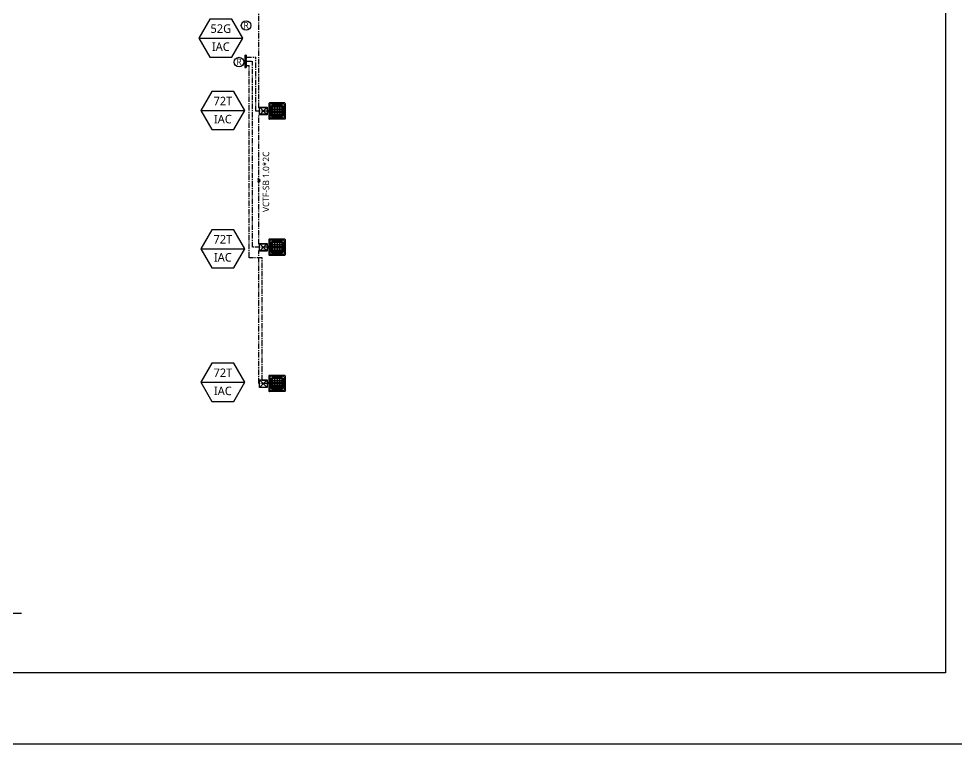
# Model space of a CAD drawing. Header units: millimetres. Extents: x 0 to 504600, y 0 to 118800.
# Drawn here: x 260461 to 315533, y 0 to 42596 of the extents above; entities that cross this region are included whole.
import ezdxf
from ezdxf.enums import TextEntityAlignment as Align

# ---------------------------------------------------------------- set-up
doc = ezdxf.new("R2010")
doc.units = ezdxf.units.MM
doc.header["$LTSCALE"] = 200
doc.linetypes.add('CENTER', pattern=[50.8, 31.75, -6.35, 6.35, -6.35])
doc.layers.get('DEFPOINTS').update_dxf_attribs({"color": 137})
for name, color, linetype in [('AA-MKXS', 3, 'Continuous'), ('LG-AIRCON', 240, 'Continuous'), ('LG-TEXT', 2, 'Continuous'), ('LG-장비번호', 7, 'Continuous'), ('WALL-D', 3, 'Continuous'), ('제어선', 6, 'Continuous'), ('통신선', 150, 'Continuous')]:
    doc.layers.add(name, color=color, linetype=linetype)
doc.styles.add('SUNJIN', font='malgun.ttf')

# ---------------------------------------------------------------- blocks, each defined once
blk = doc.blocks.new('sheet-line')
at = {"layer": 'DEFPOINTS'}
blk.add_lwpolyline([(168200, -356400), (0, -356400), (0, -237600), (168200, -237600)], close=True, dxfattribs=at)
blk = doc.blocks.new('장비번호')
at = {"layer": 'LG-장비번호', "color": 0}
blk.add_line((-516, 0), (516, 0), dxfattribs=at)
blk.add_lwpolyline([(516, 0), (258, 447), (-258, 447), (-516, 0), (-258, -447), (258, -447)], close=True, dxfattribs=at)
blk = doc.blocks.new('A$C1A5F2745')
at = {"color": 0}
for p, q in [((0, 925), (0, 25)), ((925, 950), (25, 950)), ((50, 850), (50, 750)), ((150, 750), (50, 750)), ((50, 740), (50, 210)), ((120, 740), (50, 740)), ((200, 900), (100, 900)), ((120, 740), (120, 210)), ((150, 775), (150, 175)), ((775, 800), (175, 800)), ((200, 900), (200, 800)), ((750, 750), (200, 750)), ((200, 750), (200, 200)), ((200, 655), (750, 655)), ((200, 565), (750, 565)), ((740, 900), (210, 900)), ((210, 900), (210, 830)), ((740, 830), (210, 830)), ((337, 750), (337, 200)), ((475, 750), (475, 200)), ((612, 750), (612, 200)), ((740, 900), (740, 830)), ((750, 900), (750, 800)), ((850, 900), (750, 900)), ((750, 750), (750, 200)), ((800, 775), (800, 175)), ((900, 750), (800, 750)), ((830, 740), (830, 210)), ((900, 740), (830, 740)), ((900, 850), (900, 750)), ((900, 740), (900, 210)), ((950, 925), (950, 25)), ((120, 210), (50, 210)), ((150, 200), (50, 200)), ((50, 200), (50, 100)), ((200, 50), (100, 50)), ((775, 150), (175, 150)), ((200, 475), (750, 475)), ((200, 385), (750, 385)), ((200, 295), (750, 295)), ((750, 200), (200, 200)), ((200, 150), (200, 50)), ((740, 120), (210, 120)), ((210, 120), (210, 50)), ((740, 50), (210, 50)), ((740, 120), (740, 50)), ((750, 150), (750, 50)), ((850, 50), (750, 50)), ((900, 200), (800, 200)), ((900, 210), (830, 210)), ((900, 200), (900, 100)), ((925, 0), (25, 0))]:
    blk.add_line(p, q, dxfattribs=at)
for centre, radius, start, end in [((25, 925), 25, 90, 180), ((100, 850), 50, 90, 180), ((175, 775), 25, 90, 180), ((775, 775), 25, 0, 90), ((850, 850), 50, 0, 90), ((925, 925), 25, 0, 90), ((25, 25), 25, 180, 270), ((100, 100), 50, 180, 270), ((175, 175), 25, 180, 270), ((775, 175), 25, 270, 0), ((850, 100), 50, 270, 0), ((925, 25), 25, 270, 0)]:
    blk.add_arc(centre, radius, start, end, dxfattribs=at)
blk = doc.blocks.new('실내기점검구')
at = {"layer": 'LG-AIRCON', "color": 5, "ltscale": 3}
for p, q in [((0, 450), (450, 0)), ((450, 450), (0, 0))]:
    blk.add_line(p, q, dxfattribs=at)
at = {"layer": 'LG-AIRCON', "color": 7, "ltscale": 3}
blk.add_lwpolyline([(450, 450), (0, 450), (0, 0), (450, 0)], close=True, dxfattribs=at)
blk = doc.blocks.new('A$C1CF1200C')
at = {"color": 0}
for p, q in [((0, 270), (0, 0)), ((0, 270), (82, 270)), ((0, 227), (7, 227)), ((0, 203), (7, 203)), ((0, 68), (7, 68)), ((0, 43), (7, 43)), ((0, 0), (82, 0)), ((8, 225), (8, 215)), ((8, 215), (8, 204)), ((8, 55), (8, 66)), ((8, 45), (8, 55)), ((62, 270), (62, 0)), ((73, 238), (73, 270)), ((82, 263), (73, 263)), ((73, 238), (85, 238)), ((73, 32), (73, 0)), ((73, 32), (85, 32)), ((82, 7), (73, 7)), ((75, 135), (75, 238)), ((75, 135), (75, 32)), ((77, 238), (77, 229)), ((77, 229), (83, 229)), ((77, 41), (83, 41)), ((77, 32), (77, 41)), ((79, 41), (83, 41)), ((80, 222), (80, 244)), ((80, 48), (80, 26)), ((82, 238), (82, 263)), ((82, 32), (82, 7)), ((83, 238), (83, 229)), ((83, 32), (83, 41)), ((85, 238), (85, 32))]:
    blk.add_line(p, q, dxfattribs=at)
at = {"color": 0, "extrusion": (0, 0, -1)}
for centre, major_axis, start_param, end_param in [((7, 225), (-0.945, 0.945), 0.785398, 2.356194), ((7, 204), (0.945, 0.945), 0.785398, 2.356194), ((7, 66), (-0.945, 0.945), 0.785398, 2.356194), ((7, 45), (0.945, 0.945), 0.785398, 2.356194), ((82, 267), (1.89, 1.89), -0.785398, 0.256761), ((82, 3), (-1.89, 1.89), 2.884831, 3.926991), ((57, 252), (-22.7, 22.7), 1.827558, 2.22684), ((-1779, 135), (1867, 13), -0.058343, 0.006703), ((-1779, 135), (-1867, 12), 3.135024, 3.20007), ((57, 18), (22.7, 22.7), 0.914752, 1.314035), ((-1779, 135), (-1323, 1323), 2.291149, 2.356194), ((-1779, 135), (1323, 1323), 0.785398, 0.850444)]:
    blk.add_ellipse(centre, major_axis=major_axis, ratio=1, start_param=start_param, end_param=end_param, dxfattribs=at)

msp = doc.modelspace()

# ---------------------------------------------------------------- linework, layer by layer
at = {"layer": 'AA-MKXS', "color": 7}
msp.add_line((229766, 7700), (260630, 7700), dxfattribs=at)
at = {"layer": 'DEFPOINTS'}
msp.add_lwpolyline([(177500, 114600), (314900, 114600), (314900, 4200), (177500, 4200)], close=True, dxfattribs=at)
msp.add_lwpolyline([(177500, 114600), (314900, 114600), (314900, 4200), (177500, 4200)], close=True, dxfattribs=at)
at = {"layer": 'LG-TEXT', "color": 1}
for p, q in [((274513, 33242), (274634, 33121)), ((274513, 33198), (274634, 33076))]:
    msp.add_line(p, q, dxfattribs=at)
for centre, radius in [((273813, 42201), 278), ((273399, 40054), 278), ((274568, 33049), 49.5)]:
    msp.add_circle(centre, radius, dxfattribs=at)
at = {"layer": '제어선', "linetype": 'CENTER', "ltscale": 0.05}
for p, q in [((274568, 37366), (274568, 43196)), ((274970, 37366), (274568, 37366)), ((274568, 29366), (274568, 36991)), ((274970, 36991), (274568, 36991)), ((275157, 37178), (274970, 37366)), ((275157, 37178), (274970, 36991)), ((274970, 29366), (274568, 29366)), ((275157, 29178), (274970, 29366)), ((274568, 21178), (274568, 28991)), ((274970, 28991), (274568, 28991)), ((275157, 29178), (274970, 28991)), ((275157, 21178), (274568, 21178))]:
    msp.add_line(p, q, dxfattribs=at)
at = {"layer": '통신선', "color": 150, "linetype": 'CENTER', "ltscale": 0.05}
for p, q in [((273822, 40350), (274380, 40350)), ((274380, 37178), (274380, 40350)), ((273822, 40100), (274193, 40100)), ((273822, 39850), (274005, 39850)), ((274005, 28567), (274005, 39850)), ((274193, 29178), (274193, 40100)), ((275157, 37178), (274380, 37178)), ((275157, 29178), (274193, 29178)), ((274755, 28567), (274005, 28567)), ((274755, 21366), (274755, 28567)), ((274970, 21366), (274755, 21366)), ((275157, 21178), (274970, 21366))]:
    msp.add_line(p, q, dxfattribs=at)

# ---------------------------------------------------------------- block references
at = {"layer": 'LG-AIRCON', "color": 211}
for p in [(275157, 36703), (275157, 28703), (275157, 20703)]:
    msp.add_blockref('A$C1A5F2745', p, dxfattribs=at)
at = {"layer": 'LG-AIRCON', "color": 8, "xscale": -1}
for p in [(275057, 36953), (275057, 28953), (275057, 20953)]:
    msp.add_blockref('실내기점검구', p, dxfattribs=at)
at = {"layer": 'LG-장비번호', "color": 2, "xscale": 2.5, "yscale": 2.5, "zscale": 2.5}
for p in [(272331, 41461), (272451, 37206), (272451, 29091), (272451, 21251)]:
    msp.add_blockref('장비번호', p, dxfattribs=at)
at = {"layer": 'WALL-D'}
msp.add_blockref('sheet-line', (168200, 356400), dxfattribs=at)
msp.add_blockref('sheet-line', (168200, 356400), dxfattribs=at)
at = {"layer": '제어선', "linetype": 'CENTER', "xscale": 0.8333333333333334, "yscale": 0.8333333333333334, "zscale": 0.8333333333333334}
for p in [(273745, 40237), (273745, 39987), (273745, 39737)]:
    msp.add_blockref('A$C1CF1200C', p, dxfattribs=at)

# ---------------------------------------------------------------- texts
at = {"layer": 'LG-TEXT', "style": 'SUNJIN'}
for p in [(273817, 42211), (273402, 40065)]:
    msp.add_text('R', height=375, dxfattribs=at).set_placement(p, align=Align.MIDDLE)
at = {"layer": 'LG-TEXT', "color": 2, "style": 'SUNJIN'}
msp.add_text('VCTF-SB 1.0*2C', height=375, rotation=90, dxfattribs=at).set_placement((275170, 33022), align=Align.CENTER)
at = {"layer": 'LG-장비번호', "color": 2, "style": 'SUNJIN'}
for s, p in [('52G', (272331, 42019)), ('IAC', (272331, 40957)), ('72T', (272451, 37765)), ('IAC', (272451, 36703)), ('72T', (272451, 29650)), ('IAC', (272451, 28588)), ('72T', (272451, 21809)), ('IAC', (272451, 20747))]:
    msp.add_text(s, height=500, dxfattribs=at).set_placement(p, align=Align.MIDDLE_CENTER)

doc.saveas('drawing.dxf')
